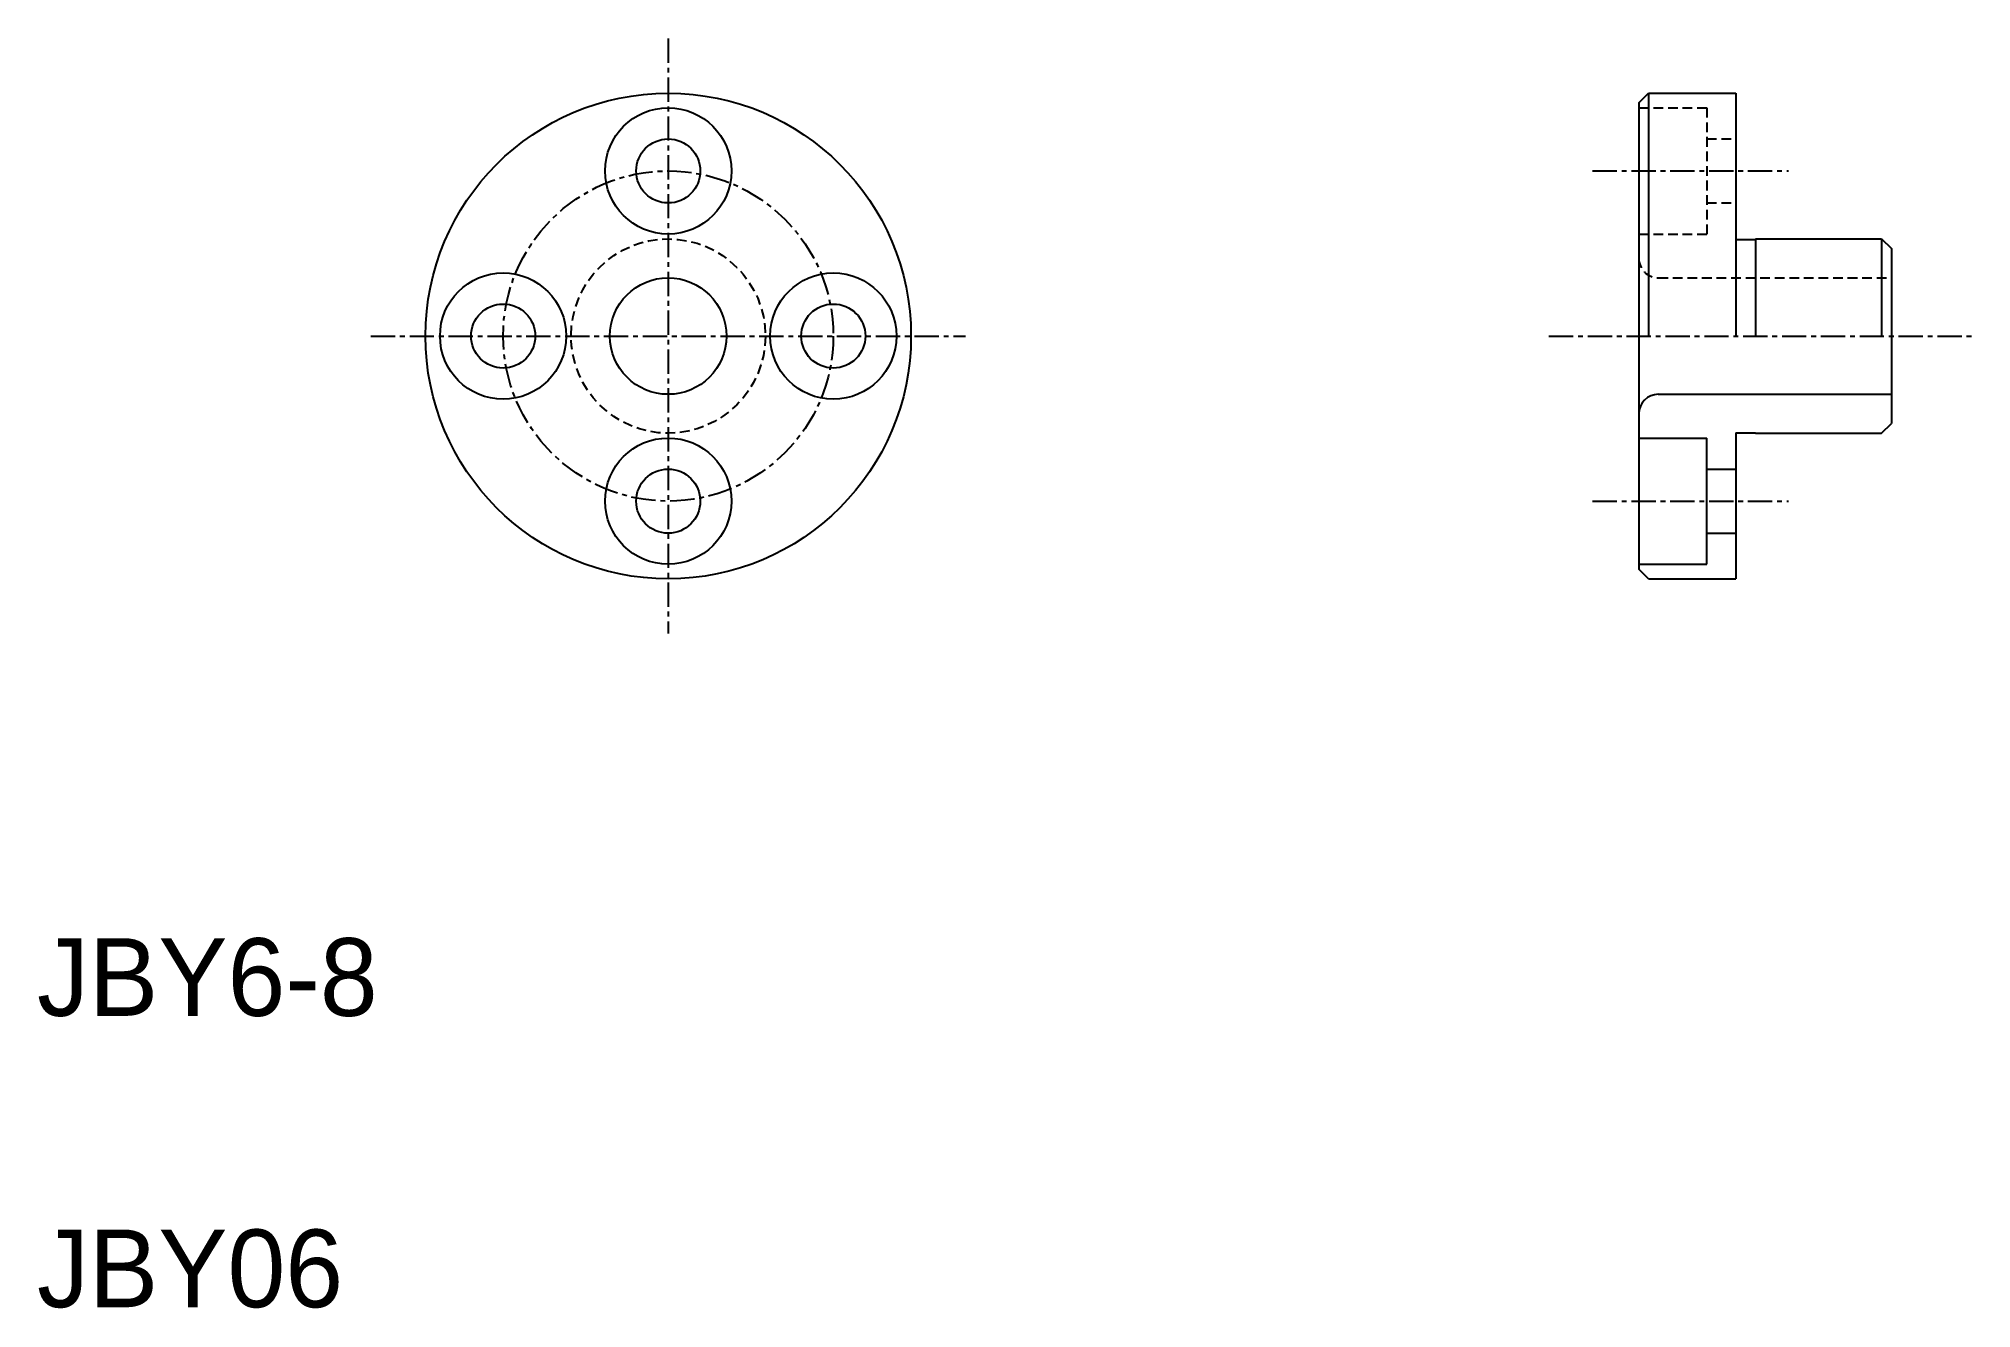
# Model space of a CAD drawing. Extents: x 10.1 to 109.6, y 9.9 to 75.3.
import ezdxf

# ---------------------------------------------------------------- set-up
doc = ezdxf.new("R2010")
doc.units = 0
doc.linetypes.add('CENTER', pattern=[2, 1.25, -0.25, 0.25, -0.25])
doc.linetypes.add('DASHED', pattern=[0.75, 0.5, -0.25])
doc.layers.get('0').update_dxf_attribs({"linetype": 'CONTINUOUS'})
doc.layers.add('CENTER', color=1, linetype='CENTER')

msp = doc.modelspace()

# ---------------------------------------------------------------- linework, layer by layer
at = {"color": 7, "linetype": 'CONTINUOUS'}
for p, q in [((92.478, 72), (92.978, 72.5)), ((92.478, 72), (92.478, 48)), ((92.978, 72.5), (92.978, 60)), ((92.978, 72.5), (97.478, 72.5)), ((94.103, 72.5), (94.103, 72.5)), ((95.228, 72.5), (95.228, 72.5)), ((97.478, 72.5), (97.478, 60)), ((97.478, 64.975), (98.478, 64.975)), ((98.478, 65), (98.478, 60)), ((98.478, 65), (104.978, 65)), ((104.978, 65), (104.978, 60)), ((104.978, 65), (105.478, 64.5)), ((105.478, 64.5), (105.478, 55.5)), ((93.478, 57), (105.478, 57)), ((92.478, 54.75), (95.978, 54.75)), ((95.978, 48.25), (95.978, 54.75)), ((97.478, 55.025), (97.478, 47.5)), ((97.478, 55.025), (98.478, 55.025)), ((98.478, 55.025), (98.478, 55)), ((98.478, 55), (104.978, 55)), ((104.978, 55), (105.478, 55.5)), ((95.978, 53.15), (97.478, 53.15)), ((95.978, 49.85), (97.478, 49.85)), ((92.478, 48.25), (95.978, 48.25)), ((92.978, 47.5), (92.478, 48)), ((92.978, 47.5), (97.478, 47.5))]:
    msp.add_line(p, q, dxfattribs=at)
at = {"color": 3, "linetype": 'DASHED'}
for p, q in [((92.478, 71.75), (95.978, 71.75)), ((95.978, 71.75), (95.978, 65.25)), ((95.978, 70.15), (97.478, 70.15)), ((95.978, 66.85), (97.478, 66.85)), ((92.478, 65.25), (95.978, 65.25)), ((93.478, 63), (105.478, 63))]:
    msp.add_line(p, q, dxfattribs=at)
at = {"color": 7, "linetype": 'CONTINUOUS'}
for centre, radius in [((42.5, 60), 12.5), ((42.5, 68.5), 3.25), ((42.5, 68.5), 1.65), ((34, 60), 3.25), ((42.5, 60), 3), ((51, 60), 3.25), ((34, 60), 1.65), ((51, 60), 1.65), ((42.5, 51.5), 3.25), ((42.5, 51.5), 1.65)]:
    msp.add_circle(centre, radius, dxfattribs=at)
at = {"color": 3, "linetype": 'DASHED'}
msp.add_circle((42.5, 60), 5, dxfattribs=at)
msp.add_arc((93.478, 64), 1, 180, 270, dxfattribs=at)
at = {"color": 7, "linetype": 'CONTINUOUS'}
msp.add_arc((93.478, 56), 1, 90, 180, dxfattribs=at)
at = {"layer": 'CENTER', "color": 1, "linetype": 'CENTER'}
for p, q in [((42.5, 75.311), (42.5, 44.689)), ((90.093, 68.5), (100.189, 68.5)), ((27.189, 60), (57.811, 60)), ((87.849, 60), (109.597, 60)), ((90.093, 51.5), (100.189, 51.5))]:
    msp.add_line(p, q, dxfattribs=at)
msp.add_circle((42.5, 60), 8.5, dxfattribs=at)

# ---------------------------------------------------------------- texts
at = {"color": 7, "linetype": 'CONTINUOUS'}
for s, p in [('JBY6-8', (10, 25)), ('JBY06', (10, 10))]:
    msp.add_text(s, height=4, dxfattribs=at).set_placement(p)

doc.saveas('drawing.dxf')
